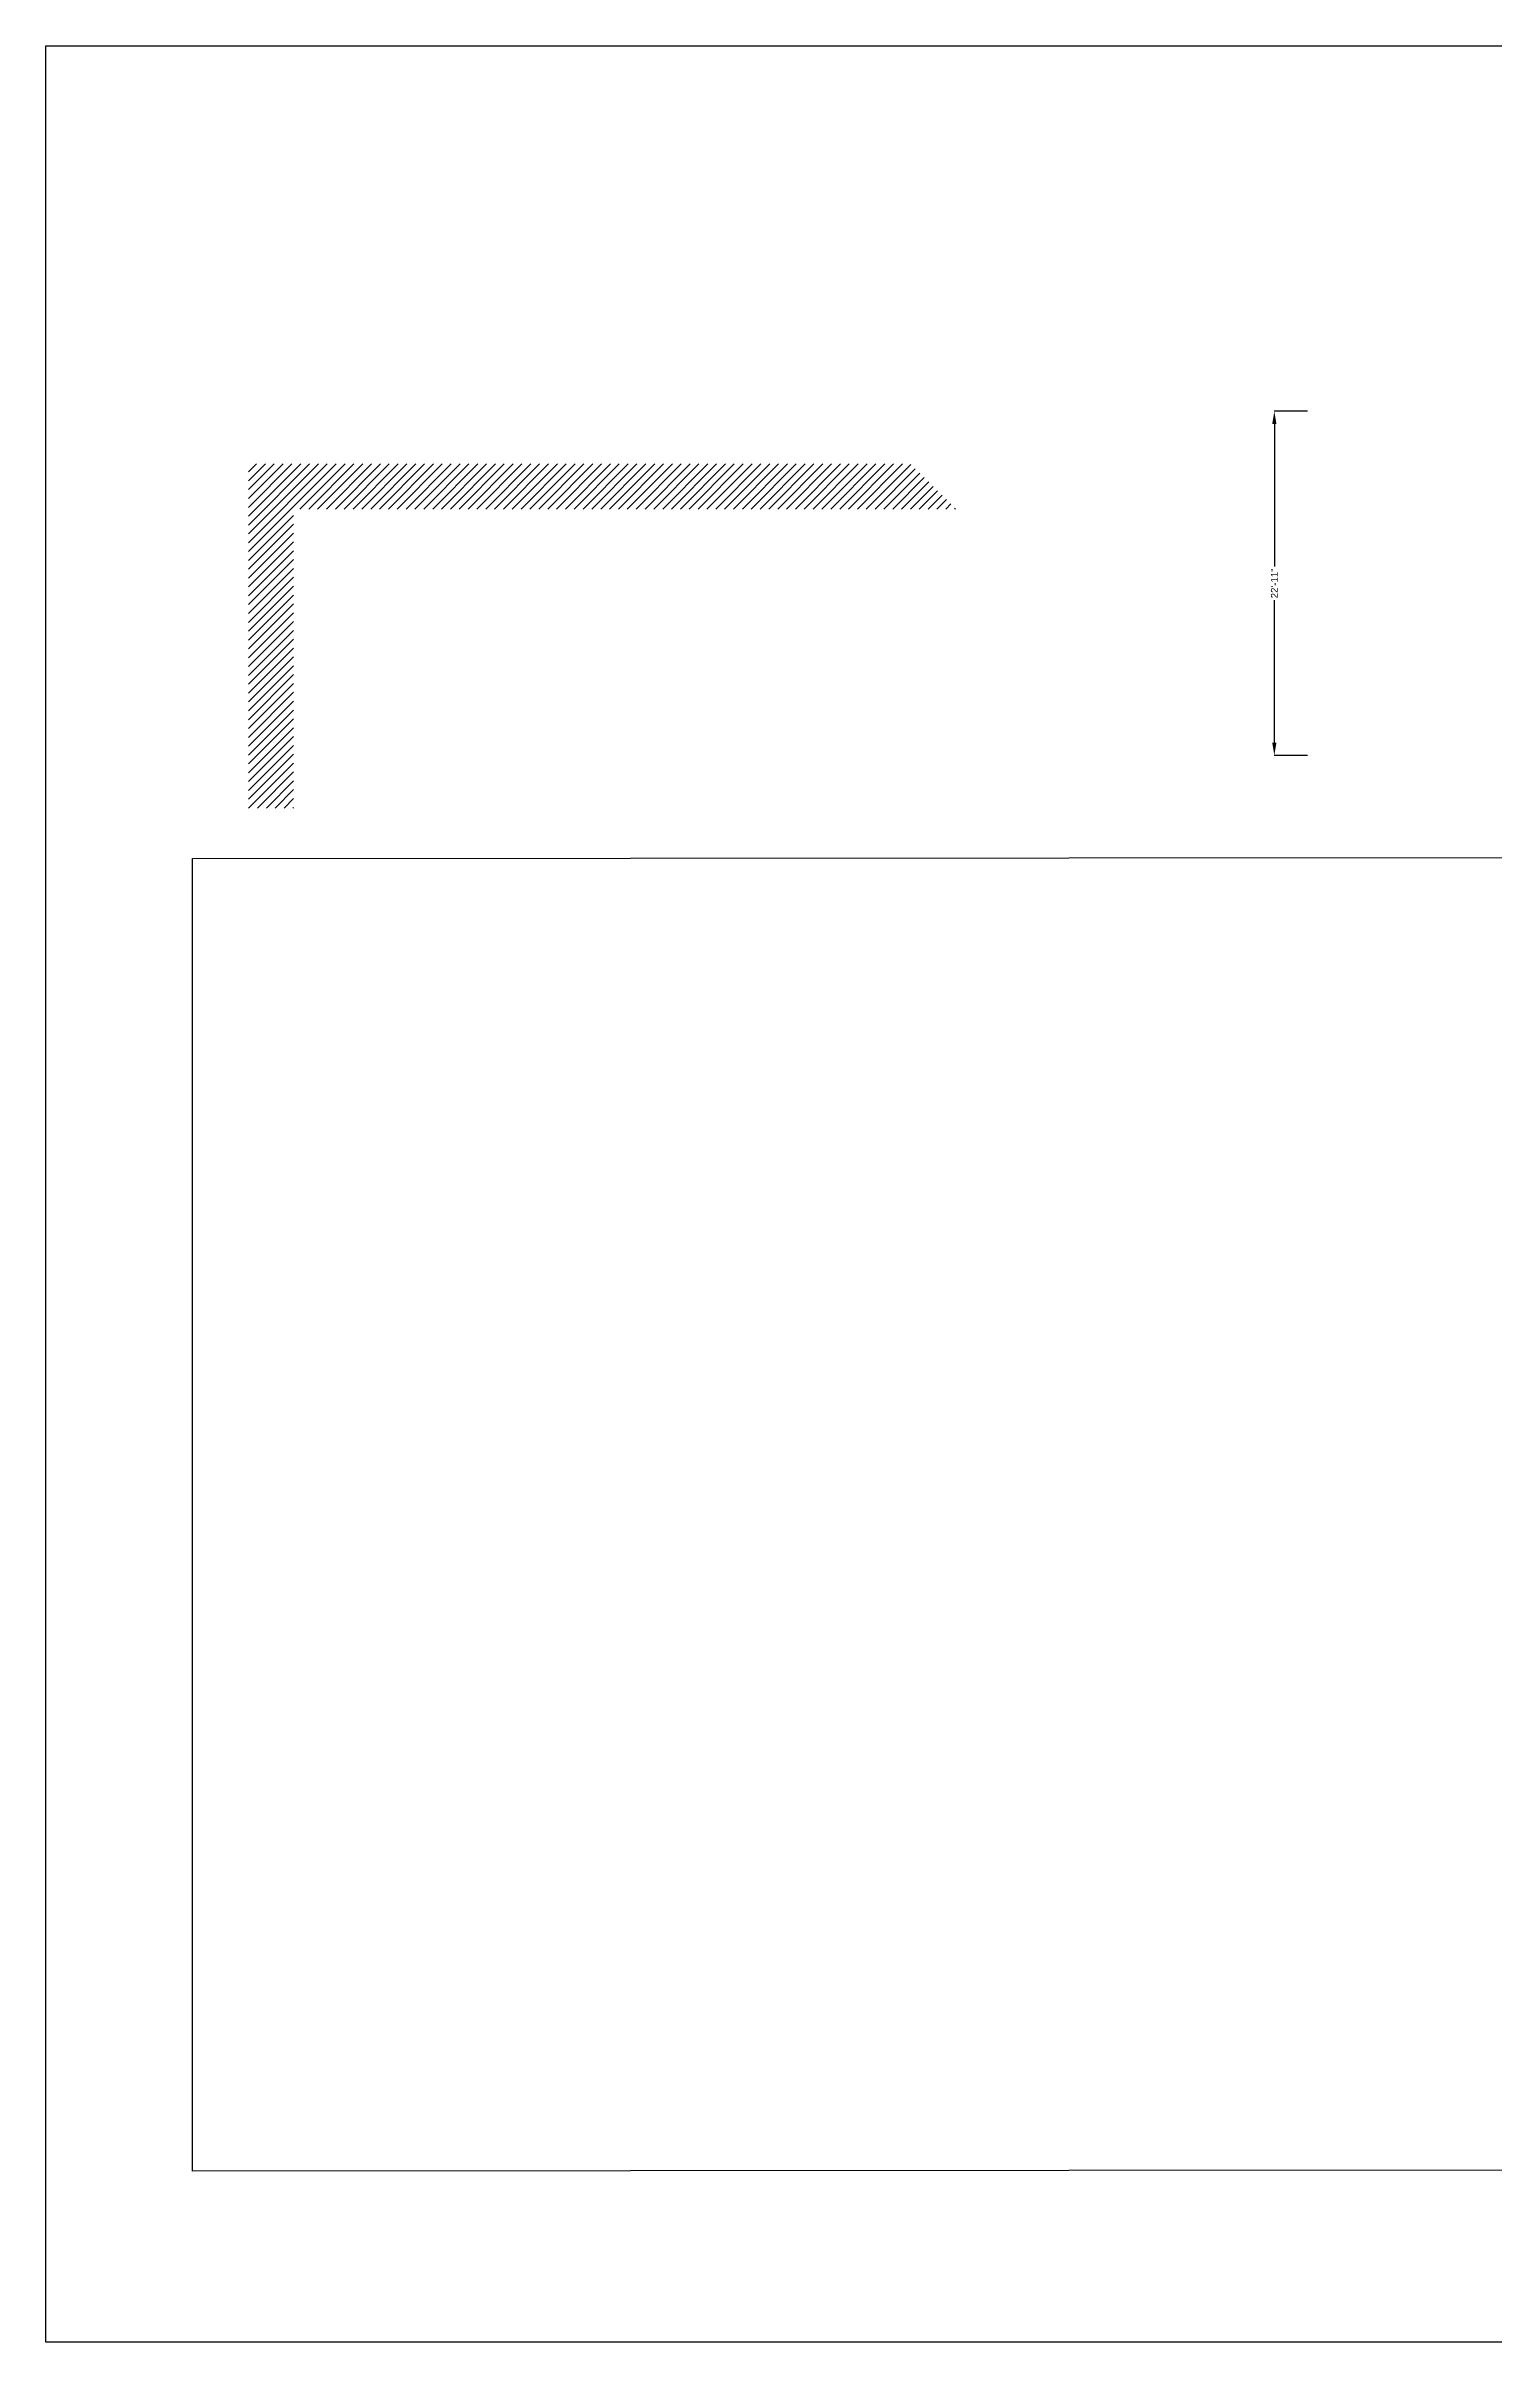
# Model space of a CAD drawing. Header units: inches. Extents: x 81851 to 84166, y -7698 to -5862.
# Drawn here: x 81851 to 83008, y -7698 to -5862 of the extents above; entities that cross this region are included whole.
import ezdxf

# ---------------------------------------------------------------- set-up
doc = ezdxf.new("R2010")
doc.units = ezdxf.units.IN
doc.header["$MEASUREMENT"] = 0
doc.layers.get('Defpoints').update_dxf_attribs({"color": 18})
doc.layers.add('ANNO-DIM', color=1, linetype='Continuous')
doc.layers.add('ROOF OBSTRUCTION', color=10, linetype='Continuous')
doc.styles.get("Standard").update_dxf_attribs({"font": 'arial.ttf'})
doc.dimstyles.new('PAPER', dxfattribs={"dimscale": 0, "dimtxt": 0.25, "dimasz": 0.25, "dimexe": 0.125, "dimexo": 0.125, "dimgap": 0.125, "dimtad": 1, "dimdec": 0, "dimzin": 3, "dimdsep": 46, "dimlunit": 4, "dimtxsty": 'Standard', "dimblk": 'ARCHTICK', "dimcen": 0.0625, "dimdle": 0.09375, "dimclrd": 256, "dimclre": 256, "dimclrt": 256, "dimadec": 0, "dimazin": 0, "dimtfac": 1, "dimtdec": 0, "dimtofl": 0, "dimtmove": 2, "dimatfit": 3, "dimfxl": 1, "dimfrac": 2, "dimtolj": 1, "dimtzin": 0, "dimlwd": -1, "dimarcsym": 0})

# ---------------------------------------------------------------- blocks, each defined once
blk = doc.blocks.new('*D776')
at = {"layer": 'ANNO-DIM', "lineweight": -2, "ltscale": 0.25, "transparency": 16777216}
for p, q in [((82859.1, -6154.4), (82832.6, -6154.4)), ((82859.1, -6429.4), (82832.6, -6429.4))]:
    blk.add_line(p, q, dxfattribs=at)
at = {"layer": 'ANNO-DIM', "ltscale": 0.25, "transparency": 16777216}
for p, q in [((82832.7, -6164.6), (82832.7, -6280.2)), ((82832.7, -6419.2), (82832.7, -6303.6))]:
    blk.add_line(p, q, dxfattribs=at)
for points in [[(82831, -6164.6), (82834.4, -6164.6), (82832.7, -6154.4)], [(82831, -6419.2), (82834.4, -6419.2), (82832.7, -6429.4)]]:
    blk.add_solid(points, dxfattribs=at)
at = {"layer": 'Defpoints', "color": 0, "ltscale": 0.25, "transparency": 16777216}
for p in [(82832.7, -6154.4), (82859.2, -6154.4), (82859.2, -6429.4)]:
    blk.add_point(p, dxfattribs=at)
at = {"layer": 'ANNO-DIM', "ltscale": 0.25, "transparency": 16777216, "insert": (82832.7, -6291.9), "char_height": 5.5, "attachment_point": 5, "rotation": 90, "bg_fill": 3, "box_fill_scale": 1.25, "bg_fill_color": 256, "bg_fill_true_color": 13158600, "bg_fill_transparency": 0}
blk.add_mtext('\\A1;22\'-11"', dxfattribs=at)

msp = doc.modelspace()

# ---------------------------------------------------------------- hatches: boundary and pattern name
at = {"layer": 'ROOF OBSTRUCTION', "ltscale": 0.25}
h = msp.add_hatch(dxfattribs=at)
h.set_pattern_fill('ANSI31', color=256, scale=40)
h.set_pattern_definition([(45, (-631.63, 460.1884), (-3.5355339, 3.5355339), [])])
h.paths.add_polyline_path([(82541.9, -6196.5), (82012.9, -6196.5), (82012.9, -6471.5), (82048.9, -6471.5), (82048.9, -6232.5), (82090.4, -6232.5), (82578.4, -6232.5)])
h.paths.add_polyline_path([(82049.7, -6486.8), (82049.7, -6468.7), (82038.4, -6468.7), (82038.4, -6486.8)], flags=9)

# ---------------------------------------------------------------- linework, layer by layer
at = {"ltscale": 0.25}
msp.add_lwpolyline([(81851, -5862.4), (84165.6, -5862.4), (84165.6, -7697.6), (81851, -7697.6)], close=True, dxfattribs=at)
at = {"layer": 'Defpoints', "ltscale": 0.25}
msp.add_lwpolyline([(81968.1, -6511.8), (84068.8, -6510.1), (84068.8, -7559.3), (81968.1, -7560.9)], close=True, dxfattribs=at)

# ---------------------------------------------------------------- next in the draw order: dimensions: what is measured, and where the dimension line sits
at = {"layer": 'ANNO-DIM', "ltscale": 0.25}
dim = msp.add_aligned_dim(p1=(82859.2, -6429.4), p2=(82859.2, -6154.4), distance=26.5, dimstyle='PAPER', override={"dimscale": 1, "dimtxt": 5.5, "dimasz": 10.175, "dimgap": 0.105, "dimtad": 0, "dimtfill": 1}, dxfattribs=at)
dim.commit()
dim.dimension.update_dxf_attribs({"geometry": '*D776', "text_midpoint": (82832.7, -6291.9)})

doc.saveas('drawing.dxf')
